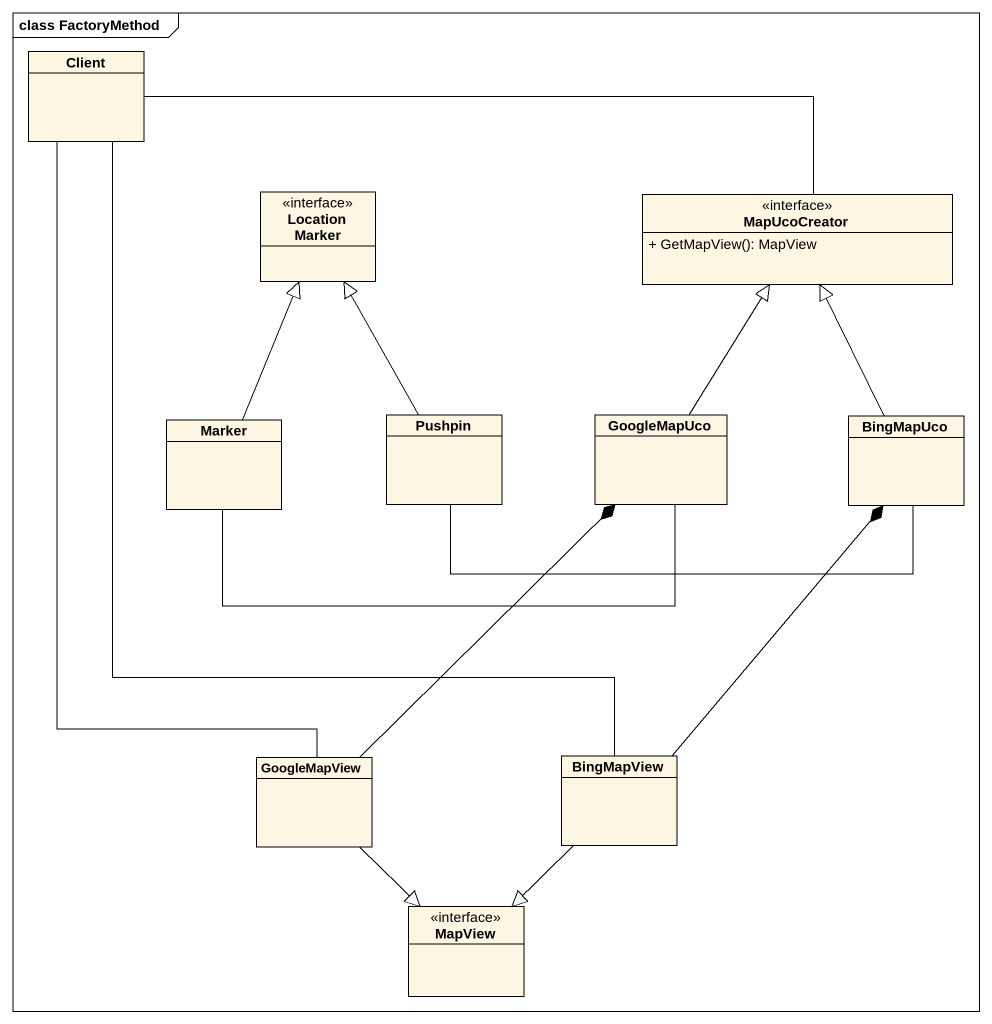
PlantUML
@startuml
mainframe class FactoryMethod
hide circle
hide empty members
skinparam classAttributeIconSize 0
class Client
class "Location Marker" as Location_Marker <<interface>>
class MapUcoCreator <<interface>> {
  + GetMapView(): MapView
}
class Pushpin
class GoogleMapUco
class Marker
class BingMapUco
class GoogleMapView
class BingMapView
class MapView <<interface>>
Client -- GoogleMapView
Client -- BingMapView
MapUcoCreator -left- Client
Pushpin -up-|> Location_Marker
GoogleMapUco -up-|> MapUcoCreator
GoogleMapUco -left- Marker
Marker -up-|> Location_Marker
BingMapUco -up-|> MapUcoCreator
BingMapUco -left- Pushpin
GoogleMapView -up-* GoogleMapUco
GoogleMapView --|> MapView
BingMapView -up-* BingMapUco
BingMapView --|> MapView
@enduml
